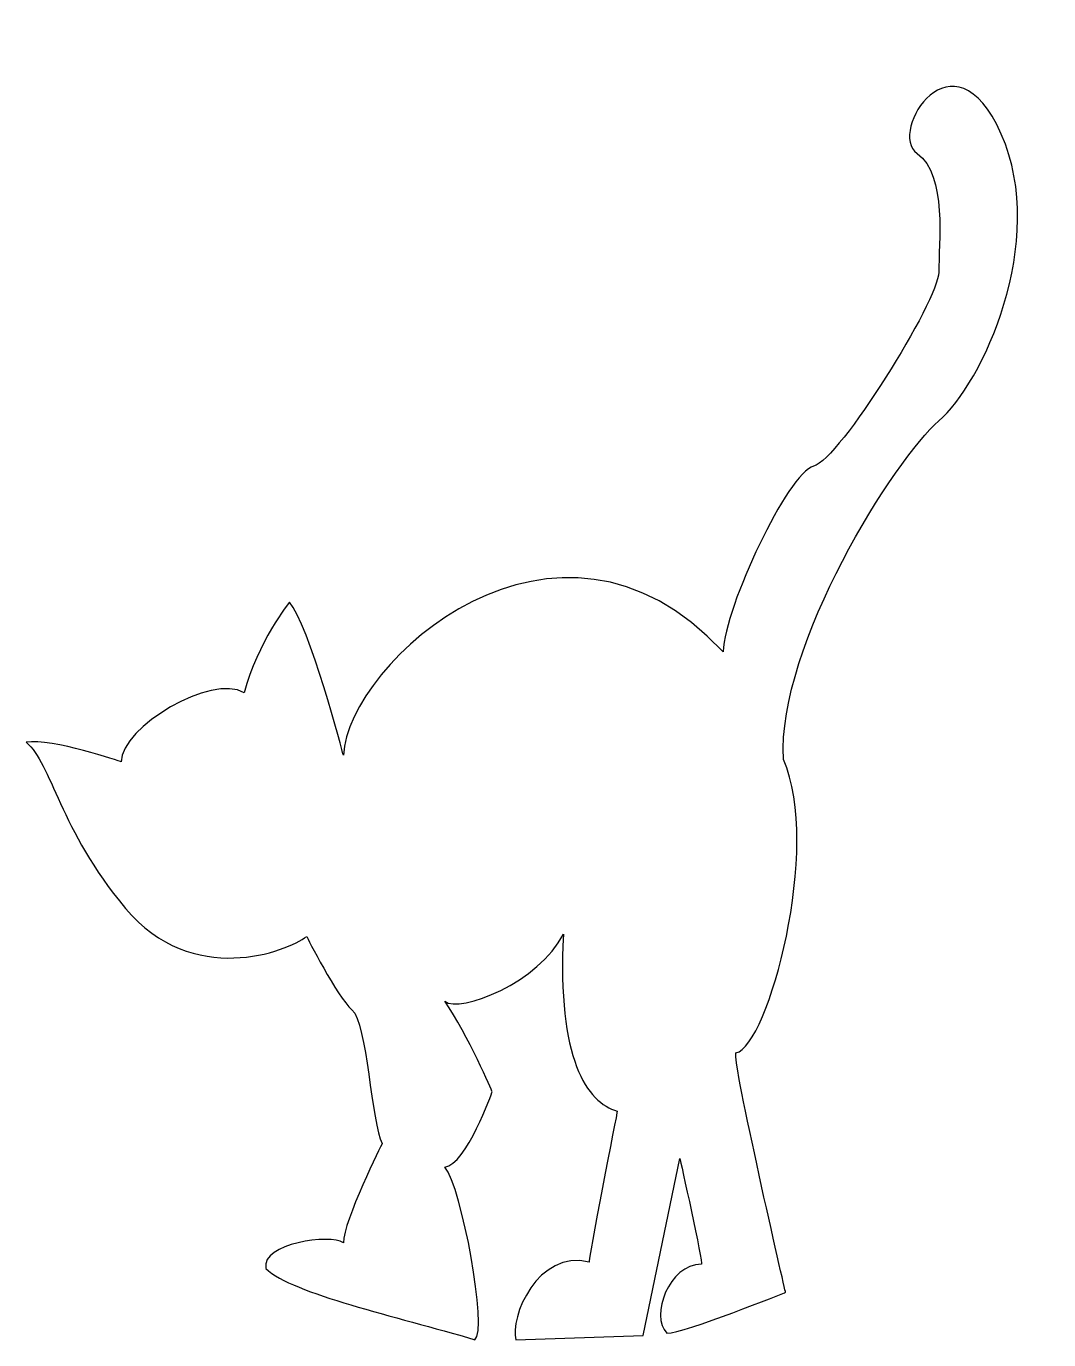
# Model space of a CAD drawing. Header units: centimetres. Extents: x -8.2 to 8.7, y -10.4 to 11.4.
import ezdxf

# ---------------------------------------------------------------- set-up
doc = ezdxf.new("R2010")
doc.units = ezdxf.units.CM
doc.header["$MEASUREMENT"] = 0
doc.layers.add('Camada 1', color=7, linetype='Continuous')

msp = doc.modelspace()

# ---------------------------------------------------------------- linework, layer by layer
at = {"layer": 'Camada 1'}
msp.add_open_spline([(4.37147, -9.60591), (4.37147, -9.60591), (2.69044, -10.28549), (2.40424, -10.28549), (2.40424, -10.28549), (2.11807, -9.9994), (2.43999, -9.14096), (2.97648, -9.14096), (2.97648, -9.14096), (3.01223, -9.14096), (2.61884, -7.38825), (2.61884, -7.38825), (2.61884, -7.38825), (2.61884, -7.38825), (2.01075, -10.32132), (2.01075, -10.32132), (2.01075, -10.32132), (2.01075, -10.32132), (-0.09962, -10.39278), (-0.09962, -10.39278), (-0.09962, -10.39278), (-0.20694, -10.03512), (0.25812, -8.8905), (1.11656, -9.10511), (1.11656, -9.10511), (1.08074, -9.14093), (1.58151, -6.60136), (1.58151, -6.60136), (1.58151, -6.60136), (1.08071, -6.45835), (0.58001, -5.74305), (0.68732, -3.6684), (0.68732, -3.6684), (0.29383, -4.45524), (-1.02967, -4.99179), (-1.27999, -4.77716), (-1.27999, -4.77716), (-0.8865, -5.34943), (-0.49301, -6.27944), (-0.49301, -6.27944), (-0.49301, -6.27944), (-0.49301, -6.27944), (-0.92235, -7.49562), (-1.27999, -7.53134), (-1.27999, -7.53134), (-0.99382, -7.85326), (-0.56458, -10.24959), (-0.77919, -10.39273), (-0.77919, -10.39273), (-2.10258, -9.99935), (-3.7838, -9.64158), (-4.24872, -9.21237), (-4.24872, -9.21237), (-4.32024, -8.78316), (-3.17568, -8.64002), (-2.96107, -8.78316), (-2.96107, -8.78316), (-2.96107, -8.4255), (-2.31721, -7.13782), (-2.31721, -7.13782), (-2.31721, -7.13782), (-2.49609, -6.8159), (-2.56761, -5.13477), (-2.81799, -4.92016), (-2.81799, -4.92016), (-3.06839, -4.70556), (-3.56914, -3.70408), (-3.56914, -3.70408), (-3.56914, -3.70408), (-3.89106, -3.9544), (-5.46483, -4.5626), (-6.57367, -3.23913), (-6.57367, -3.23913), (-7.68247, -1.91569), (-7.78976, -0.84264), (-8.21899, -0.48498), (-8.21899, -0.48498), (-7.78976, -0.41341), (-6.64514, -0.8069), (-6.64514, -0.8069), (-6.64514, -0.8069), (-6.64514, -0.23463), (-5.14289, 0.65963), (-4.60634, 0.33774), (-4.60634, 0.33774), (-4.39174, 1.16038), (-3.85521, 1.83999), (-3.85521, 1.83999), (-3.85521, 1.83999), (-3.53329, 1.4823), (-2.96102, -0.69959), (-2.96102, -0.69959), (-2.96102, -0.69959), (-2.88945, 0.83846), (0.57998, 3.9861), (3.33418, 1.01729), (3.33418, 1.01729), (3.37, 1.76842), (4.40725, 3.9861), (4.83646, 4.09342), (4.83646, 4.09342), (5.26569, 4.20071), (6.91108, 6.8476), (6.91108, 7.31255), (6.91108, 7.31255), (6.91108, 7.7775), (7.05401, 8.92209), (6.55334, 9.27978), (6.55334, 9.27978), (6.05264, 9.6375), (7.16133, 11.3901), (7.9483, 9.6017), (7.9483, 9.6017), (8.73528, 7.8133), (7.62651, 5.45266), (6.91111, 4.84454), (6.91111, 4.84454), (6.19571, 4.23642), (4.22844, 1.12459), (4.33575, -0.77118), (4.33575, -0.77118), (4.97959, -2.20186), (4.0853, -5.52834), (3.54877, -5.63565), (3.54877, -5.63565), (3.47729, -5.74294), (4.37147, -9.60591), (4.37147, -9.60591)], degree=3, knots=[0, 0, 0, 0, 0.03030303, 0.03030303, 0.03030303, 0.03030303, 0.06060606, 0.06060606, 0.06060606, 0.06060606, 0.09090909, 0.09090909, 0.09090909, 0.09090909, 0.12121212, 0.12121212, 0.12121212, 0.12121212, 0.15151515, 0.15151515, 0.15151515, 0.15151515, 0.18181818, 0.18181818, 0.18181818, 0.18181818, 0.21212121, 0.21212121, 0.21212121, 0.21212121, 0.24242424, 0.24242424, 0.24242424, 0.24242424, 0.27272727, 0.27272727, 0.27272727, 0.27272727, 0.3030303, 0.3030303, 0.3030303, 0.3030303, 0.33333333, 0.33333333, 0.33333333, 0.33333333, 0.36363636, 0.36363636, 0.36363636, 0.36363636, 0.39393939, 0.39393939, 0.39393939, 0.39393939, 0.42424242, 0.42424242, 0.42424242, 0.42424242, 0.45454545, 0.45454545, 0.45454545, 0.45454545, 0.48484848, 0.48484848, 0.48484848, 0.48484848, 0.51515152, 0.51515152, 0.51515152, 0.51515152, 0.54545455, 0.54545455, 0.54545455, 0.54545455, 0.57575758, 0.57575758, 0.57575758, 0.57575758, 0.60606061, 0.60606061, 0.60606061, 0.60606061, 0.63636364, 0.63636364, 0.63636364, 0.63636364, 0.66666667, 0.66666667, 0.66666667, 0.66666667, 0.6969697, 0.6969697, 0.6969697, 0.6969697, 0.72727273, 0.72727273, 0.72727273, 0.72727273, 0.75757576, 0.75757576, 0.75757576, 0.75757576, 0.78787879, 0.78787879, 0.78787879, 0.78787879, 0.81818182, 0.81818182, 0.81818182, 0.81818182, 0.84848485, 0.84848485, 0.84848485, 0.84848485, 0.87878788, 0.87878788, 0.87878788, 0.87878788, 0.90909091, 0.90909091, 0.90909091, 0.90909091, 0.93939394, 0.93939394, 0.93939394, 0.93939394, 1, 1, 1, 1], dxfattribs=at)

doc.saveas('drawing.dxf')
